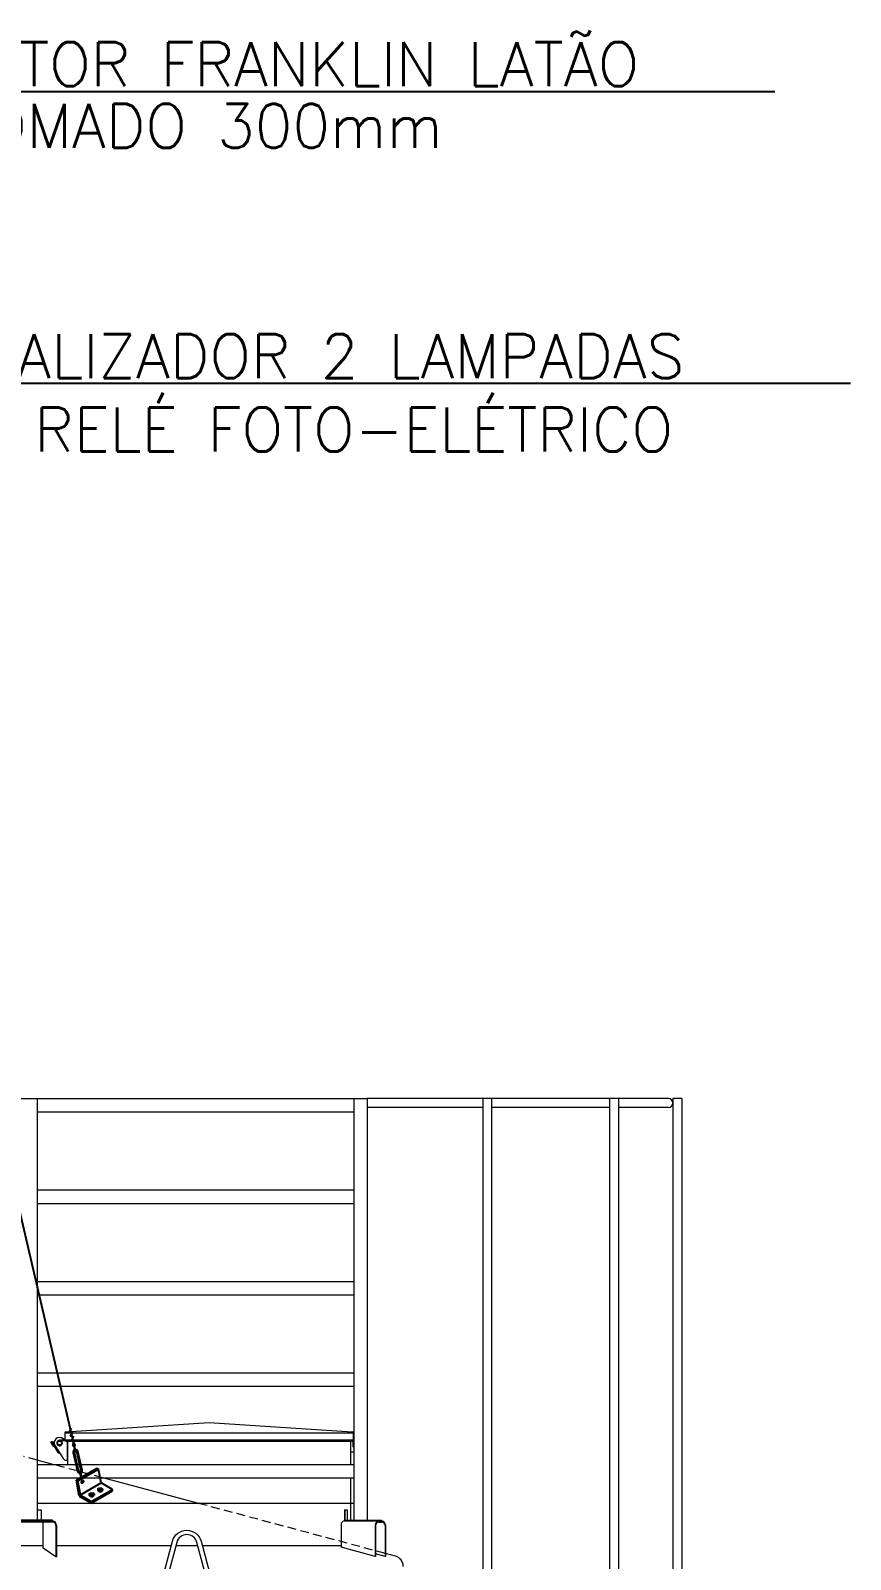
# Model space of a CAD drawing. Header units: millimetres. Extents: x 100 to 940, y 100 to 694.
# Drawn here: x 265 to 311.6, y 353.5 to 440.4 of the extents above; entities that cross this region are included whole.
import ezdxf

# ---------------------------------------------------------------- set-up
doc = ezdxf.new("R2010")
doc.units = ezdxf.units.MM
doc.linetypes.add('DASHED', pattern=[0.75, 0.5, -0.25])
doc.linetypes.add('HIDDEN', pattern=[9.525, 6.35, -3.175])
doc.layers.add('15', color=1, linetype='Continuous')
doc.layers.add('25', color=2, linetype='Continuous')
doc.layers.add('EQUIP', color=200, linetype='Continuous', lineweight=15)
doc.layers.add('LINPROJ', color=10, linetype='HIDDEN', lineweight=13)
doc.styles.add('25CL', font='ROMANS.shx', dxfattribs={"height": 2.5})

msp = doc.modelspace()

# ---------------------------------------------------------------- linework, layer by layer
at = {"layer": '15'}
for p, q in [((257.022, 436.938), (307.322, 436.938)), ((257.411, 420.342), (311.621, 420.342))]:
    msp.add_line(p, q, dxfattribs=at)
at = {"layer": '25'}
for p, q in [((254.923, 413.847), (267.451, 360.086)), ((267.216, 360.737), (267.328, 360.945)), ((267.396, 360.671), (267.216, 360.737)), ((267.277, 360.494), (267.396, 360.671)), ((267.462, 360.425), (267.277, 360.494)), ((267.326, 360.263), (267.462, 360.425)), ((267.512, 360.211), (267.326, 360.263)), ((267.451, 360.086), (267.512, 360.211)), ((267.495, 359.897), (267.514, 359.818)), ((267.515, 359.712), (267.497, 359.79)), ((267.531, 359.642), (267.529, 359.653)), ((267.53, 359.672), (267.542, 359.697)), ((267.53, 359.672), (267.531, 359.642)), ((267.56, 359.722), (267.541, 359.801)), ((267.542, 359.697), (267.564, 359.68)), ((267.564, 359.68), (267.577, 359.647)), ((267.577, 359.647), (267.573, 359.663)), ((267.617, 357.991), (268.792, 358.669)), ((267.705, 357.94), (268.88, 358.618)), ((267.819, 358.43), (267.807, 358.458)), ((267.807, 358.458), (267.81, 358.446)), ((267.819, 358.43), (267.841, 358.413)), ((267.881, 358.143), (267.824, 358.388)), ((267.841, 358.413), (267.853, 358.438)), ((267.85, 358.473), (267.854, 358.457)), ((267.853, 358.438), (267.85, 358.473)), ((267.922, 358.167), (267.868, 358.398)), ((268.88, 358.618), (268.792, 358.669)), ((269.02, 357.83), (268.88, 358.618)), ((267.775, 357.102), (267.617, 357.991)), ((267.705, 357.94), (267.617, 357.991)), ((267.845, 357.151), (267.705, 357.94)), ((267.843, 357.162), (269.018, 357.841)), ((267.928, 357.961), (267.941, 357.986)), ((267.928, 357.961), (267.93, 357.93)), ((267.93, 357.93), (267.928, 357.938)), ((267.941, 357.986), (267.963, 357.969)), ((267.963, 357.969), (267.976, 357.935)), ((267.976, 357.935), (267.971, 357.958)), ((268.342, 357.207), (268.411, 357.257)), ((268.411, 357.257), (268.554, 357.257)), ((268.459, 356.765), (269.67, 357.464)), ((268.459, 356.675), (269.67, 357.374)), ((268.624, 357.207), (268.554, 357.257)), ((268.824, 357.486), (268.894, 357.535)), ((268.894, 357.417), (268.824, 357.486)), ((268.824, 357.486), (268.824, 357.412)), ((268.894, 357.342), (268.824, 357.412)), ((268.894, 357.342), (268.824, 357.412)), ((268.894, 357.535), (269.037, 357.535)), ((268.894, 357.417), (269.037, 357.417)), ((268.894, 357.417), (268.894, 357.342)), ((268.894, 357.342), (269.037, 357.342)), ((269.67, 357.464), (269.018, 357.841)), ((269.106, 357.486), (269.037, 357.535)), ((269.037, 357.417), (269.106, 357.486)), ((269.037, 357.417), (269.037, 357.342)), ((269.037, 357.342), (269.106, 357.412)), ((269.106, 357.486), (269.106, 357.412)), ((269.67, 357.374), (269.67, 357.464)), ((268.459, 356.675), (267.813, 357.048)), ((268.459, 356.765), (267.883, 357.097)), ((268.411, 357.138), (268.342, 357.207)), ((268.342, 357.207), (268.342, 357.133)), ((268.411, 357.064), (268.342, 357.133)), ((268.411, 357.064), (268.342, 357.133)), ((268.411, 357.138), (268.411, 357.064)), ((268.411, 357.138), (268.554, 357.138)), ((268.411, 357.064), (268.554, 357.064)), ((268.459, 356.675), (268.459, 356.765)), ((268.554, 357.138), (268.624, 357.207)), ((268.554, 357.138), (268.554, 357.064)), ((268.554, 357.064), (268.624, 357.133)), ((268.624, 357.207), (268.624, 357.133))]:
    msp.add_line(p, q, dxfattribs=at)
for points in [[(267.495, 359.897, 0.138713), (267.517, 359.908, 0.107078), (267.534, 359.935, 0.080344), (267.541, 359.967, 0.068127), (267.537, 360.006, 0.068127), (267.523, 360.043, 0.080344), (267.503, 360.069, 0.107078), (267.476, 360.085, 0.138713), (267.451, 360.086, 0.138713), (267.43, 360.074, 0.107078), (267.412, 360.048, 0.080344), (267.406, 360.015, 0.068127), (267.409, 359.977, 0.068127), (267.423, 359.94, 0.080344), (267.444, 359.914, 0.107078), (267.471, 359.898, 0.138713)], [(267.682, 358.493, 1), (267.948, 358.555), (267.701, 359.617, 1), (267.435, 359.554)]]:
    msp.add_lwpolyline(points, format="xyb", close=True, dxfattribs=at)
for points in [[(267.531, 359.654, 0.337806), (267.492, 359.568), (267.739, 358.507, 1.353586)], [(267.852, 358.455, 0.339273), (267.891, 358.542), (267.644, 359.603, 0.339273), (267.57, 359.664)], [(267.739, 358.507, 0.337806), (267.812, 358.446)], [(267.93, 357.939, 0.00799), (267.926, 357.936, 0.060523), (267.9, 357.911, 0.073942), (267.885, 357.886, 0.106889), (267.88, 357.859, 0.153138), (267.886, 357.841, 0.153138)], [(267.886, 357.841, 0.153138), (267.902, 357.829, 0.106889), (267.929, 357.826, 0.073942), (267.957, 357.833, 0.060523), (267.988, 357.851, 0.060523), (268.014, 357.876, 0.073942), (268.03, 357.901, 0.106889), (268.035, 357.928, 0.153138), (268.028, 357.946, 0.153138), (268.013, 357.958, 0.106889), (267.985, 357.961, 0.046204), (267.967, 357.957, 0.060523)]]:
    msp.add_lwpolyline(points, format="xyb", dxfattribs=at)
for centre, radius, start, end in [((267.519, 359.795), 0.0228, 12.80462, 193.43151), ((267.554, 359.643), 0.0229, 185.42013, 9.33145), ((267.829, 358.467), 0.0229, 16.90468, 200.816), ((267.953, 357.932), 0.0229, 185.42013, 9.33145), ((267.852, 357.116), 0.0781, 190.06443, 240), ((267.922, 357.165), 0.0781, 190.06443, 240)]:
    msp.add_arc(centre, radius, start, end, dxfattribs=at)
at = {"layer": 'EQUIP'}
for p, q in [((254.203, 379.685), (284.152, 379.685)), ((265.389, 379.684), (265.389, 355.707)), ((283.392, 379.683), (283.392, 355.706)), ((284.152, 379.685), (284.152, 355.706)), ((301.272, 379.685), (284.152, 379.685)), ((290.714, 379.177), (284.152, 379.177)), ((290.714, 379.685), (290.714, 352.347)), ((291.222, 379.685), (291.222, 352.347)), ((297.922, 379.177), (291.222, 379.177)), ((297.922, 379.685), (297.922, 352.347)), ((298.43, 379.685), (298.43, 352.347)), ((301.272, 379.177), (298.43, 379.177)), ((301.526, 379.685), (301.526, 352.347)), ((302.034, 379.685), (301.526, 379.685)), ((302.034, 379.685), (302.034, 352.347)), ((265.389, 378.922), (283.392, 378.922)), ((265.389, 374.484), (283.392, 374.484)), ((265.389, 373.722), (283.392, 373.722)), ((265.389, 369.284), (283.392, 369.284)), ((265.389, 368.522), (283.392, 368.522)), ((265.389, 364.084), (283.392, 364.084)), ((265.389, 363.322), (283.392, 363.322)), ((267.013, 360.738), (275.157, 361.274)), ((275.157, 361.274), (283.302, 360.738)), ((266.997, 360.258), (266.659, 360.258)), ((266.997, 360.218), (266.659, 360.218)), ((266.744, 360.183), (266.772, 360.211)), ((266.957, 360.678), (266.957, 360.258)), ((266.957, 360.678), (283.357, 360.678)), ((266.957, 360.274), (283.357, 360.274)), ((266.997, 360.218), (266.997, 360.274)), ((267.077, 360.274), (267.077, 360.198)), ((267.117, 360.198), (267.077, 360.198)), ((267.077, 360.198), (283.197, 360.198)), ((267.117, 360.198), (267.117, 358.884)), ((283.197, 360.198), (283.197, 358.884)), ((283.197, 360.198), (283.237, 360.198)), ((283.357, 360.178), (283.197, 360.178)), ((283.237, 360.274), (283.237, 360.198)), ((283.357, 360.678), (283.357, 360.274)), ((283.392, 360.678), (283.357, 360.678)), ((283.357, 359.878), (283.357, 360.274)), ((266.276, 358.884), (265.389, 359.122)), ((283.392, 359.578), (283.197, 359.578)), ((265.389, 358.884), (283.392, 358.884)), ((265.389, 358.122), (283.392, 358.122)), ((274.508, 356.682), (269.12, 358.122)), ((283.197, 358.122), (283.197, 355.706)), ((265.389, 356.682), (283.392, 356.682)), ((266.252, 355.667), (263.733, 355.667)), ((266.252, 355.707), (263.794, 355.707)), ((266.252, 355.607), (264.428, 355.607)), ((265.389, 356.307), (265.618, 356.307)), ((265.618, 356.307), (265.618, 355.707)), ((265.723, 354.123), (265.723, 355.607)), ((266.252, 355.667), (266.252, 355.707)), ((282.861, 356.306), (283.01, 356.306)), ((282.861, 356.306), (282.861, 355.706)), ((282.861, 355.706), (284.966, 355.706)), ((282.861, 355.706), (282.861, 355.666)), ((282.861, 355.666), (284.966, 355.666)), ((282.876, 356.306), (282.876, 355.706)), ((283.01, 356.306), (283.01, 355.706)), ((284.817, 355.706), (284.817, 355.666)), ((284.817, 355.606), (284.966, 355.606)), ((284.966, 355.706), (284.966, 355.666)), ((266.452, 355.407), (266.452, 353.62)), ((266.485, 355.407), (266.485, 353.62)), ((282.661, 355.466), (282.661, 354.182)), ((284.601, 355.45), (284.601, 353.641)), ((284.617, 355.406), (284.617, 353.641)), ((285.166, 355.406), (285.166, 353.641)), ((285.182, 355.45), (285.182, 353.641)), ((264.228, 354.282), (265.723, 354.282)), ((266.452, 353.62), (265.723, 354.123)), ((266.485, 354.282), (273.013, 354.282)), ((273.27, 354.282), (274.512, 354.282)), ((274.768, 354.282), (282.661, 354.282)), ((284.601, 353.641), (282.661, 354.182)), ((285.166, 353.641), (284.617, 353.791)), ((285.753, 353.666), (285.182, 353.819)), ((266.485, 353.62), (266.452, 353.62)), ((284.617, 353.641), (284.601, 353.641)), ((285.182, 353.641), (285.166, 353.641))]:
    msp.add_line(p, q, dxfattribs=at)
for points in [[(266.365, 359.909), (266.331, 359.887), (266.18, 360.123, -0.414214), (266.192, 360.178), (266.192, 360.178)], [(266.192, 360.178, -0.414214), (266.247, 360.166), (266.398, 359.93)], [(266.952, 360.258), (266.856, 360.337, 0.855539), (266.398, 359.93), (266.858, 359.214, 0.255357), (267.027, 359.122), (267.117, 359.122), (267.117, 360.122), (266.997, 360.221)]]:
    msp.add_lwpolyline(points, format="xyb", dxfattribs=at)
msp.add_lwpolyline([(266.658, 359.526), (266.624, 359.505), (266.213, 360.144)], dxfattribs=at)
msp.add_lwpolyline([(272.21, 350.313), (271.971, 350.38), (273.075, 354.515, -0.767327), (274.706, 354.515), (275.81, 350.38), (275.571, 350.313), (274.466, 354.451, 0.767327), (273.315, 354.451)], format="xyb", close=True, dxfattribs=at)
msp.add_circle((266.659, 360.098), 0.11, dxfattribs=at)
for centre, radius, start, end in [((301.272, 379.431), 0.254, 270, 90), ((267.017, 360.678), 0.06, 94.18492, 180), ((283.297, 360.678), 0.06, 0, 85.81508), ((266.659, 360.098), 0.16, 90, 45), ((266.659, 360.098), 0.12, 90, 45), ((283.657, 359.878), 0.3, 180, 208.01665), ((266.238, 355.42), 0.247, 356.82589, 86.82589), ((266.252, 355.407), 0.2, 0, 90), ((282.861, 355.466), 0.2, 90, 180), ((284.839, 355.428), 0.239, 95.34269, 174.65731), ((284.817, 355.406), 0.2, 90, 180), ((284.944, 355.428), 0.239, 5.34269, 84.65731), ((284.966, 355.406), 0.2, 0, 90), ((285.597, 353.086), 0.6, 360, 75)]:
    msp.add_arc(centre, radius, start, end, dxfattribs=at)
at = {"layer": 'LINPROJ', "linetype": 'DASHED'}
for p, q in [((265.389, 359.122), (264.629, 359.326)), ((269.12, 358.122), (266.276, 358.884)), ((285.182, 353.819), (274.508, 356.682))]:
    msp.add_line(p, q, dxfattribs=at)

# ---------------------------------------------------------------- texts
at = {"layer": '25', "style": '25CL'}
for s, p in [('CAPTOR FRANKLIN LATÃO', (257.931, 437.241)), ('CROMADO 300mm', (257.931, 433.727)), ('SINALIZADOR 2 LAMPADAS', (258.896, 420.645)), ('C/ RELÉ FOTO-ELÉTRICO', (258.896, 416.467))]:
    msp.add_text(s, height=2.5, dxfattribs=at).set_placement(p)

doc.saveas('drawing.dxf')
